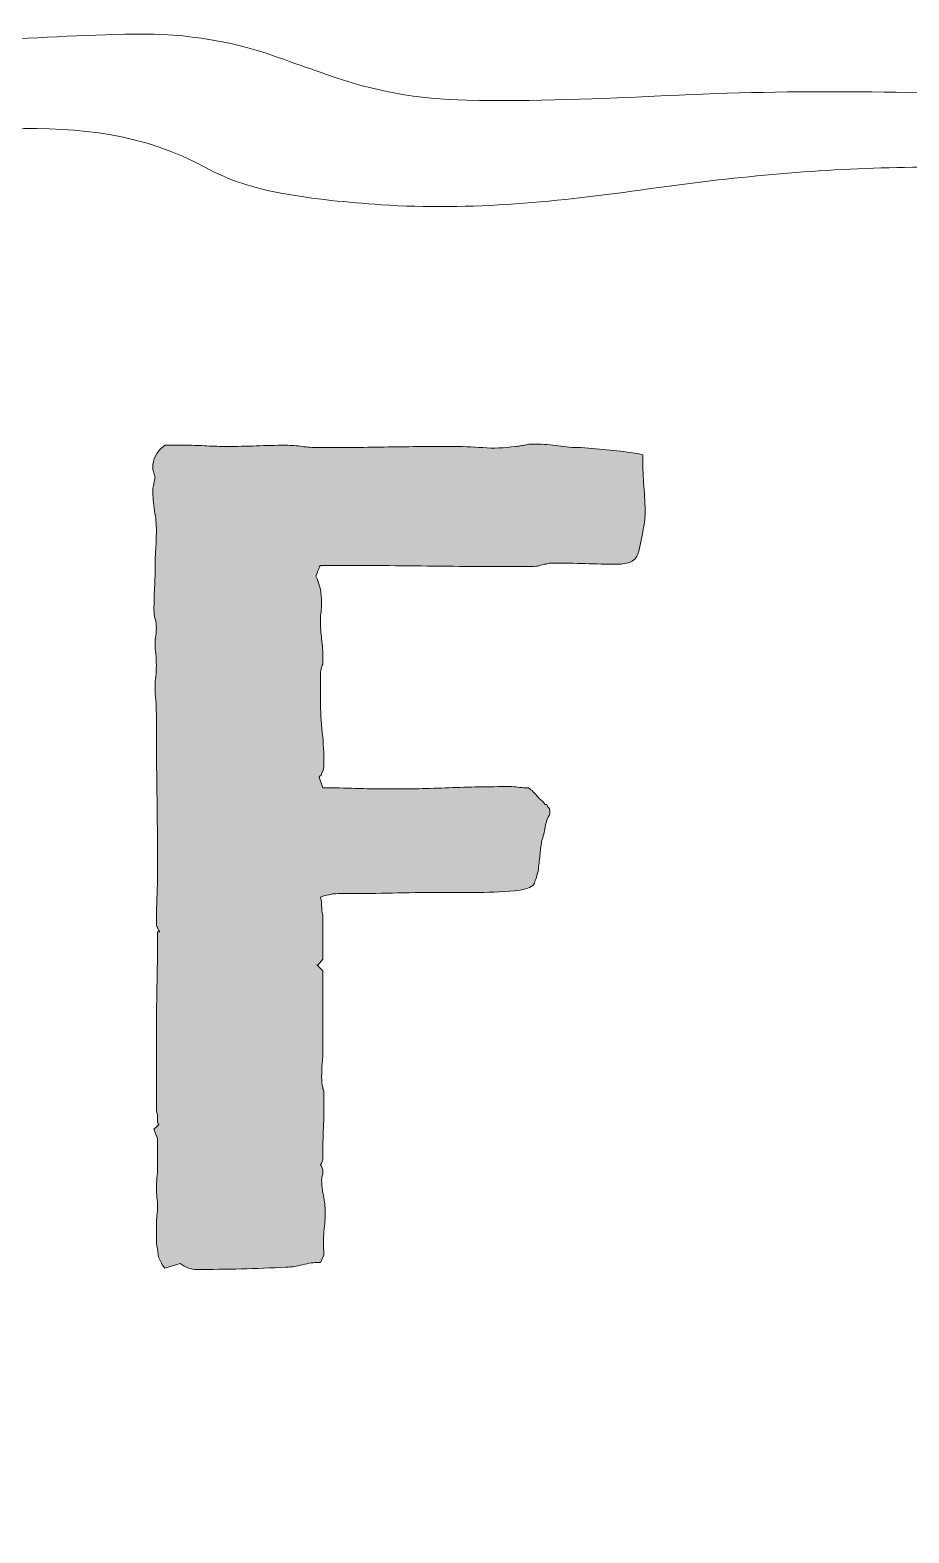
# Model space of a CAD drawing. Header units: inches. Extents: x 71 to 1009, y -1036 to 57.
# Drawn here: x 358.5 to 489.9, y -654.7 to -430.1 of the extents above; entities that cross this region are included whole.
import ezdxf

# ---------------------------------------------------------------- set-up
doc = ezdxf.new("R2010")
doc.units = ezdxf.units.IN
doc.header["$MEASUREMENT"] = 0
doc.layers.add('Layer 1', color=7, linetype='Continuous')

# ---------------------------------------------------------------- blocks, each defined once
blk = doc.blocks.new('block 6')
at = {"layer": 'Layer 1', "true_color": 0x2b568d}
h = blk.add_hatch(color=167, dxfattribs=at)
h.dxf.hatch_style = 2
edge = h.paths.add_edge_path()
edge.add_spline(control_points=[(378.28, -614.59), (377.93, -614), (377.72, -613.47), (377.66, -612.99), (377.6, -612.52), (377.51, -611.99), (377.4, -611.39), (377.4, -611.39), (377.4, -608.55), (377.4, -608.55), (377.4, -608.08), (377.42, -607.63), (377.49, -607.22), (377.54, -606.8), (377.57, -606.36), (377.57, -605.88), (377.57, -605.41), (377.54, -604.97), (377.49, -604.55), (377.42, -604.14), (377.4, -603.69), (377.4, -603.22), (377.4, -602.63), (377.42, -602.09), (377.49, -601.62), (377.54, -601.15), (377.57, -600.61), (377.57, -600.02), (377.57, -600.02), (377.57, -598.24), (377.57, -598.24), (377.57, -598.24), (377.57, -597.88), (377.57, -597.88), (377.57, -597.88), (377.57, -597.71), (377.57, -597.71), (377.57, -597.71), (377.57, -596.82), (377.57, -596.82), (377.57, -596.82), (377.57, -595.93), (377.57, -595.93), (377.57, -595.93), (377.57, -595.75), (377.57, -595.75), (377.57, -595.75), (377.04, -594.33), (377.04, -594.33), (377.04, -594.33), (377.4, -593.97), (377.4, -593.97), (377.4, -593.97), (377.75, -593.62), (377.75, -593.62), (377.63, -593.5), (377.57, -593.33), (377.57, -593.09), (377.57, -593.09), (377.57, -592.55), (377.57, -592.55), (377.57, -592.55), (377.57, -592.2), (377.57, -592.2), (377.45, -591.96), (377.4, -591.49), (377.4, -590.78), (377.4, -590.78), (377.4, -587.04), (377.4, -587.04), (377.4, -587.04), (377.4, -580.47), (377.4, -580.47), (377.4, -578.1), (377.42, -575.64), (377.49, -573.09), (377.54, -570.55), (377.57, -568.09), (377.57, -565.72), (377.57, -565.72), (377.57, -564.83), (377.57, -564.83), (377.57, -564.83), (377.93, -564.83), (377.93, -564.83), (377.93, -564.83), (377.75, -564.65), (377.75, -564.65), (377.75, -564.65), (377.57, -564.29), (377.57, -564.29), (377.57, -564.18), (377.54, -564.09), (377.49, -564.03), (377.42, -563.97), (377.4, -563.82), (377.4, -563.58), (377.4, -562.28), (377.42, -561.01), (377.49, -559.76), (377.54, -558.52), (377.57, -557.25), (377.57, -555.94), (377.57, -552.03), (377.54, -548.09), (377.49, -544.12), (377.42, -540.15), (377.4, -536.21), (377.4, -532.3), (377.4, -531.59), (377.36, -530.91), (377.31, -530.26), (377.24, -529.61), (377.22, -528.93), (377.22, -528.22), (377.22, -527.62), (377.24, -527.09), (377.31, -526.62), (377.36, -526.14), (377.4, -525.61), (377.4, -525.02), (377.4, -524.42), (377.36, -523.86), (377.31, -523.33), (377.24, -522.79), (377.22, -522.23), (377.22, -521.64), (377.22, -521.28), (377.24, -520.93), (377.31, -520.57), (377.36, -520.22), (377.4, -519.86), (377.4, -519.51), (377.4, -519.04), (377.33, -518.56), (377.22, -518.09), (377.1, -517.61), (377.04, -517.14), (377.04, -516.66), (377.04, -515.6), (377.07, -514.5), (377.13, -513.38), (377.19, -512.25), (377.22, -511.15), (377.22, -510.09), (377.22, -509.26), (377.24, -508.43), (377.31, -507.6), (377.36, -506.77), (377.4, -505.88), (377.4, -504.93), (377.4, -503.99), (377.31, -502.98), (377.13, -501.91), (376.95, -500.85), (376.86, -499.84), (376.86, -498.89), (376.86, -498.53), (376.98, -497.88), (377.22, -496.94), (376.98, -496.22), (376.86, -495.75), (376.86, -495.51), (376.86, -494.21), (377.4, -493.15), (378.46, -492.31), (378.46, -492.31), (378.64, -492.14), (378.64, -492.14), (378.64, -492.14), (379, -492.14), (379, -492.14), (379, -492.14), (381.84, -492.14), (381.84, -492.14), (382.91, -492.14), (383.94, -492.17), (384.95, -492.23), (385.95, -492.29), (386.93, -492.31), (387.88, -492.31), (389.42, -492.31), (390.9, -492.29), (392.32, -492.23), (393.75, -492.17), (395.23, -492.14), (396.77, -492.14), (397.59, -492.14), (398.39, -492.2), (399.17, -492.31), (399.94, -492.43), (400.74, -492.49), (401.57, -492.49), (404.88, -492.49), (408.17, -492.46), (411.43, -492.4), (414.69, -492.35), (418.03, -492.31), (421.47, -492.31), (423.01, -492.31), (424.58, -492.38), (426.18, -492.49), (427.78, -492.61), (429.41, -492.55), (431.07, -492.31), (431.3, -492.31), (431.54, -492.29), (431.78, -492.23), (432.02, -492.17), (432.25, -492.14), (432.49, -492.14), (432.73, -492.02), (432.99, -491.96), (433.29, -491.96), (433.59, -491.96), (433.85, -491.96), (434.09, -491.96), (435.27, -491.96), (436.4, -492.05), (437.47, -492.23), (438.53, -492.4), (439.66, -492.49), (440.84, -492.49), (442.38, -492.61), (443.83, -492.73), (445.2, -492.85), (446.56, -492.97), (447.95, -493.15), (449.37, -493.38), (449.37, -493.38), (450.09, -493.56), (450.09, -493.56), (450.09, -493.56), (450.09, -494.27), (450.09, -494.27), (450.09, -495.58), (450.14, -496.91), (450.26, -498.27), (450.38, -499.63), (450.44, -501.02), (450.44, -502.44), (450.44, -503.04), (450.32, -503.93), (450.09, -505.11), (450.09, -505.11), (449.55, -507.78), (449.55, -507.78), (449.31, -508.73), (448.9, -509.32), (448.31, -509.55), (447.72, -509.79), (447.06, -509.91), (446.35, -509.91), (444.69, -509.91), (443.06, -509.88), (441.47, -509.82), (439.87, -509.76), (438.24, -509.73), (436.58, -509.73), (436.58, -509.73), (436.22, -509.73), (436.22, -509.73), (436.1, -509.73), (435.98, -509.76), (435.87, -509.82), (435.75, -509.88), (435.57, -509.91), (435.33, -509.91), (434.98, -510.03), (434.65, -510.12), (434.36, -510.18), (434.06, -510.24), (433.67, -510.27), (433.2, -510.27), (428.11, -510.27), (423.01, -510.24), (417.92, -510.18), (412.82, -510.12), (407.72, -510.09), (402.63, -510.09), (402.63, -510.09), (401.92, -510.09), (401.92, -510.09), (401.8, -510.21), (401.74, -510.33), (401.74, -510.44), (401.74, -510.56), (401.68, -510.68), (401.57, -510.8), (401.57, -510.92), (401.45, -511.21), (401.21, -511.69), (401.8, -512.75), (402.1, -514.12), (402.1, -515.77), (402.1, -516.25), (402.07, -516.66), (402.01, -517.02), (401.95, -517.37), (401.92, -517.79), (401.92, -518.26), (401.92, -519.21), (401.98, -520.16), (402.1, -521.11), (402.22, -522.06), (402.28, -523), (402.28, -523.95), (402.28, -523.95), (402.28, -524.66), (402.28, -524.66), (402.28, -524.78), (402.25, -524.9), (402.19, -525.02), (402.13, -525.14), (402.1, -525.26), (402.1, -525.37), (401.98, -525.61), (401.92, -525.9), (401.92, -526.26), (401.92, -526.26), (401.92, -530.17), (401.92, -530.17), (401.92, -531.83), (402.01, -533.46), (402.19, -535.06), (402.37, -536.66), (402.45, -538.23), (402.45, -539.77), (402.45, -540.24), (402.34, -540.72), (402.1, -541.19), (402.1, -541.31), (401.98, -541.49), (401.74, -541.72), (401.74, -541.72), (402.28, -543.32), (402.28, -543.32), (403.94, -543.32), (405.57, -543.35), (407.16, -543.41), (408.76, -543.47), (410.39, -543.5), (412.05, -543.5), (415.13, -543.5), (418.15, -543.44), (421.12, -543.32), (424.08, -543.21), (427.1, -543.14), (430.18, -543.14), (430.65, -543.14), (431.07, -543.18), (431.42, -543.23), (431.78, -543.29), (432.19, -543.32), (432.67, -543.32), (432.67, -543.32), (433.02, -543.32), (433.02, -543.32), (433.02, -543.32), (433.2, -543.5), (433.2, -543.5), (433.44, -543.62), (433.67, -543.83), (433.91, -544.12), (434.15, -544.42), (434.38, -544.69), (434.62, -544.92), (434.98, -545.16), (435.27, -545.46), (435.51, -545.81), (435.75, -545.81), (435.87, -545.93), (435.87, -546.17), (435.98, -546.17), (436.1, -546.34), (436.22, -546.7), (436.22, -546.7), (436.22, -546.88), (436.22, -546.88), (436.22, -546.88), (436.22, -547.23), (436.22, -547.23), (435.87, -547.83), (435.63, -548.48), (435.51, -549.19), (435.39, -549.9), (435.22, -550.61), (434.98, -551.32), (434.86, -552.03), (434.77, -552.74), (434.71, -553.45), (434.65, -554.16), (434.56, -554.94), (434.45, -555.76), (434.21, -556.71), (434, -557.36), (433.82, -557.72), (433.65, -558.07), (432.96, -558.37), (431.78, -558.61), (429.65, -558.85), (427.6, -558.96), (425.65, -558.96), (423.69, -558.96), (421.65, -558.96), (419.52, -558.96), (417.15, -558.96), (414.87, -558.99), (412.67, -559.05), (410.48, -559.11), (408.2, -559.14), (405.83, -559.14), (405.83, -559.14), (404.59, -559.14), (404.59, -559.14), (403.99, -559.14), (403.52, -559.2), (403.17, -559.32), (402.81, -559.32), (402.39, -559.44), (401.92, -559.67), (402.04, -560.03), (402.1, -560.45), (402.1, -560.92), (402.1, -561.39), (402.16, -561.87), (402.28, -562.34), (402.28, -562.34), (402.28, -565.72), (402.28, -565.72), (402.28, -565.72), (402.28, -568.56), (402.28, -568.56), (402.28, -568.56), (402.28, -568.92), (402.28, -568.92), (402.28, -568.92), (401.57, -569.8), (401.57, -569.8), (401.57, -569.8), (401.57, -569.98), (401.57, -569.98), (401.57, -569.98), (401.39, -569.8), (401.39, -569.8), (401.39, -569.8), (402.28, -570.69), (402.28, -570.69), (402.28, -570.69), (402.28, -582.42), (402.28, -582.42), (402.28, -583.13), (402.25, -583.82), (402.19, -584.47), (402.13, -585.12), (402.1, -585.8), (402.1, -586.51), (402.1, -587.1), (402.16, -587.64), (402.28, -588.11), (402.28, -588.23), (402.3, -588.35), (402.37, -588.47), (402.43, -588.58), (402.45, -588.76), (402.45, -589), (402.45, -589), (402.45, -589.89), (402.45, -589.89), (402.45, -591.31), (402.43, -592.73), (402.37, -594.15), (402.3, -595.57), (402.28, -597), (402.28, -598.42), (402.28, -599.01), (402.16, -599.43), (401.92, -599.66), (402.16, -599.9), (402.28, -600.26), (402.28, -600.73), (402.28, -600.97), (402.25, -601.17), (402.19, -601.35), (402.13, -601.53), (402.1, -601.74), (402.1, -601.97), (402.1, -602.68), (402.19, -603.46), (402.37, -604.28), (402.54, -605.11), (402.63, -605.88), (402.63, -606.59), (402.63, -607.54), (402.57, -608.55), (402.45, -609.62), (402.34, -610.68), (402.34, -611.81), (402.45, -612.99), (402.45, -612.99), (402.45, -613.17), (402.45, -613.17), (402.45, -613.17), (401.92, -614.24), (401.92, -614.24), (401.92, -614.24), (401.57, -614.24), (401.57, -614.24), (400.97, -614.24), (400.2, -614.35), (399.26, -614.59), (398.78, -614.71), (398.37, -614.8), (398.01, -614.86), (397.66, -614.92), (397.24, -614.95), (396.77, -614.95), (394.52, -615.07), (392.29, -615.16), (390.1, -615.21), (387.91, -615.27), (385.69, -615.3), (383.44, -615.3), (382.61, -615.3), (381.78, -615.01), (380.95, -614.41), (380.95, -614.41), (378.64, -615.12), (378.64, -615.12), (378.64, -615.12), (378.28, -614.59), (378.28, -614.59)], knot_values=[0, 0, 0, 0, 1, 1, 1, 2, 2, 2, 3, 3, 3, 4, 4, 4, 5, 5, 5, 6, 6, 6, 7, 7, 7, 8, 8, 8, 9, 9, 9, 10, 10, 10, 11, 11, 11, 12, 12, 12, 13, 13, 13, 14, 14, 14, 15, 15, 15, 16, 16, 16, 17, 17, 17, 18, 18, 18, 19, 19, 19, 20, 20, 20, 21, 21, 21, 22, 22, 22, 23, 23, 23, 24, 24, 24, 25, 25, 25, 26, 26, 26, 27, 27, 27, 28, 28, 28, 29, 29, 29, 30, 30, 30, 31, 31, 31, 32, 32, 32, 33, 33, 33, 34, 34, 34, 35, 35, 35, 36, 36, 36, 37, 37, 37, 38, 38, 38, 39, 39, 39, 40, 40, 40, 41, 41, 41, 42, 42, 42, 43, 43, 43, 44, 44, 44, 45, 45, 45, 46, 46, 46, 47, 47, 47, 48, 48, 48, 49, 49, 49, 50, 50, 50, 51, 51, 51, 52, 52, 52, 53, 53, 53, 54, 54, 54, 55, 55, 55, 56, 56, 56, 57, 57, 57, 58, 58, 58, 59, 59, 59, 60, 60, 60, 61, 61, 61, 62, 62, 62, 63, 63, 63, 64, 64, 64, 65, 65, 65, 66, 66, 66, 67, 67, 67, 68, 68, 68, 69, 69, 69, 70, 70, 70, 71, 71, 71, 72, 72, 72, 73, 73, 73, 74, 74, 74, 75, 75, 75, 76, 76, 76, 77, 77, 77, 78, 78, 78, 79, 79, 79, 80, 80, 80, 81, 81, 81, 82, 82, 82, 83, 83, 83, 84, 84, 84, 85, 85, 85, 86, 86, 86, 87, 87, 87, 88, 88, 88, 89, 89, 89, 90, 90, 90, 91, 91, 91, 92, 92, 92, 93, 93, 93, 94, 94, 94, 95, 95, 95, 96, 96, 96, 97, 97, 97, 98, 98, 98, 99, 99, 99, 100, 100, 100, 101, 101, 101, 102, 102, 102, 103, 103, 103, 104, 104, 104, 105, 105, 105, 106, 106, 106, 107, 107, 107, 108, 108, 108, 109, 109, 109, 110, 110, 110, 111, 111, 111, 112, 112, 112, 113, 113, 113, 114, 114, 114, 115, 115, 115, 116, 116, 116, 117, 117, 117, 118, 118, 118, 119, 119, 119, 120, 120, 120, 121, 121, 121, 122, 122, 122, 123, 123, 123, 124, 124, 124, 125, 125, 125, 126, 126, 126, 127, 127, 127, 128, 128, 128, 129, 129, 129, 130, 130, 130, 131, 131, 131, 132, 132, 132, 133, 133, 133, 134, 134, 134, 135, 135, 135, 136, 136, 136, 137, 137, 137, 138, 138, 138, 139, 139, 139, 140, 140, 140, 141, 141, 141, 142, 142, 142, 143, 143, 143, 144, 144, 144, 145, 145, 145, 146, 146, 146, 147, 147, 147, 148, 148, 148, 149, 149, 149, 150, 150, 150, 151, 151, 151, 152, 152, 152, 153, 153, 153, 154, 154, 154, 155, 155, 155, 156, 156, 156, 157, 157, 157, 158, 158, 158, 159, 159, 159, 160, 160, 160, 161, 161, 161, 162, 162, 162, 163, 163, 163, 164, 164, 164, 165, 165, 165, 166, 166, 166, 167, 167, 167, 168, 168, 168, 169, 169, 169, 170, 170, 170, 171, 171, 171, 172, 172, 172, 173, 173, 173, 174, 174, 174, 175, 175, 175, 176, 176, 176, 177, 177, 177, 177], degree=3, periodic=1)
at = {"layer": 'Layer 1', "lineweight": 0}
blk.add_open_spline([(378.28, -614.59), (377.93, -614), (377.72, -613.47), (377.66, -612.99), (377.6, -612.52), (377.51, -611.99), (377.4, -611.39), (377.4, -611.39), (377.4, -608.55), (377.4, -608.55), (377.4, -608.08), (377.42, -607.63), (377.49, -607.22), (377.54, -606.8), (377.57, -606.36), (377.57, -605.88), (377.57, -605.41), (377.54, -604.97), (377.49, -604.55), (377.42, -604.14), (377.4, -603.69), (377.4, -603.22), (377.4, -602.63), (377.42, -602.09), (377.49, -601.62), (377.54, -601.15), (377.57, -600.61), (377.57, -600.02), (377.57, -600.02), (377.57, -598.24), (377.57, -598.24), (377.57, -598.24), (377.57, -597.88), (377.57, -597.88), (377.57, -597.88), (377.57, -597.71), (377.57, -597.71), (377.57, -597.71), (377.57, -596.82), (377.57, -596.82), (377.57, -596.82), (377.57, -595.93), (377.57, -595.93), (377.57, -595.93), (377.57, -595.75), (377.57, -595.75), (377.57, -595.75), (377.04, -594.33), (377.04, -594.33), (377.04, -594.33), (377.4, -593.97), (377.4, -593.97), (377.4, -593.97), (377.75, -593.62), (377.75, -593.62), (377.63, -593.5), (377.57, -593.33), (377.57, -593.09), (377.57, -593.09), (377.57, -592.55), (377.57, -592.55), (377.57, -592.55), (377.57, -592.2), (377.57, -592.2), (377.45, -591.96), (377.4, -591.49), (377.4, -590.78), (377.4, -590.78), (377.4, -587.04), (377.4, -587.04), (377.4, -587.04), (377.4, -580.47), (377.4, -580.47), (377.4, -578.1), (377.42, -575.64), (377.49, -573.09), (377.54, -570.55), (377.57, -568.09), (377.57, -565.72), (377.57, -565.72), (377.57, -564.83), (377.57, -564.83), (377.57, -564.83), (377.93, -564.83), (377.93, -564.83), (377.93, -564.83), (377.75, -564.65), (377.75, -564.65), (377.75, -564.65), (377.57, -564.29), (377.57, -564.29), (377.57, -564.18), (377.54, -564.09), (377.49, -564.03), (377.42, -563.97), (377.4, -563.82), (377.4, -563.58), (377.4, -562.28), (377.42, -561.01), (377.49, -559.76), (377.54, -558.52), (377.57, -557.25), (377.57, -555.94), (377.57, -552.03), (377.54, -548.09), (377.49, -544.12), (377.42, -540.15), (377.4, -536.21), (377.4, -532.3), (377.4, -531.59), (377.36, -530.91), (377.31, -530.26), (377.24, -529.61), (377.22, -528.93), (377.22, -528.22), (377.22, -527.62), (377.24, -527.09), (377.31, -526.62), (377.36, -526.14), (377.4, -525.61), (377.4, -525.02), (377.4, -524.42), (377.36, -523.86), (377.31, -523.33), (377.24, -522.79), (377.22, -522.23), (377.22, -521.64), (377.22, -521.28), (377.24, -520.93), (377.31, -520.57), (377.36, -520.22), (377.4, -519.86), (377.4, -519.51), (377.4, -519.04), (377.33, -518.56), (377.22, -518.09), (377.1, -517.61), (377.04, -517.14), (377.04, -516.66), (377.04, -515.6), (377.07, -514.5), (377.13, -513.38), (377.19, -512.25), (377.22, -511.15), (377.22, -510.09), (377.22, -509.26), (377.24, -508.43), (377.31, -507.6), (377.36, -506.77), (377.4, -505.88), (377.4, -504.93), (377.4, -503.99), (377.31, -502.98), (377.13, -501.91), (376.95, -500.85), (376.86, -499.84), (376.86, -498.89), (376.86, -498.53), (376.98, -497.88), (377.22, -496.94), (376.98, -496.22), (376.86, -495.75), (376.86, -495.51), (376.86, -494.21), (377.4, -493.15), (378.46, -492.31), (378.46, -492.31), (378.64, -492.14), (378.64, -492.14), (378.64, -492.14), (379, -492.14), (379, -492.14), (379, -492.14), (381.84, -492.14), (381.84, -492.14), (382.91, -492.14), (383.94, -492.17), (384.95, -492.23), (385.95, -492.29), (386.93, -492.31), (387.88, -492.31), (389.42, -492.31), (390.9, -492.29), (392.32, -492.23), (393.75, -492.17), (395.23, -492.14), (396.77, -492.14), (397.59, -492.14), (398.39, -492.2), (399.17, -492.31), (399.94, -492.43), (400.74, -492.49), (401.57, -492.49), (404.88, -492.49), (408.17, -492.46), (411.43, -492.4), (414.69, -492.35), (418.03, -492.31), (421.47, -492.31), (423.01, -492.31), (424.58, -492.38), (426.18, -492.49), (427.78, -492.61), (429.41, -492.55), (431.07, -492.31), (431.3, -492.31), (431.54, -492.29), (431.78, -492.23), (432.02, -492.17), (432.25, -492.14), (432.49, -492.14), (432.73, -492.02), (432.99, -491.96), (433.29, -491.96), (433.59, -491.96), (433.85, -491.96), (434.09, -491.96), (435.27, -491.96), (436.4, -492.05), (437.47, -492.23), (438.53, -492.4), (439.66, -492.49), (440.84, -492.49), (442.38, -492.61), (443.83, -492.73), (445.2, -492.85), (446.56, -492.97), (447.95, -493.15), (449.37, -493.38), (449.37, -493.38), (450.09, -493.56), (450.09, -493.56), (450.09, -493.56), (450.09, -494.27), (450.09, -494.27), (450.09, -495.58), (450.14, -496.91), (450.26, -498.27), (450.38, -499.63), (450.44, -501.02), (450.44, -502.44), (450.44, -503.04), (450.32, -503.93), (450.09, -505.11), (450.09, -505.11), (449.55, -507.78), (449.55, -507.78), (449.31, -508.73), (448.9, -509.32), (448.31, -509.55), (447.72, -509.79), (447.06, -509.91), (446.35, -509.91), (444.69, -509.91), (443.06, -509.88), (441.47, -509.82), (439.87, -509.76), (438.24, -509.73), (436.58, -509.73), (436.58, -509.73), (436.22, -509.73), (436.22, -509.73), (436.1, -509.73), (435.98, -509.76), (435.87, -509.82), (435.75, -509.88), (435.57, -509.91), (435.33, -509.91), (434.98, -510.03), (434.65, -510.12), (434.36, -510.18), (434.06, -510.24), (433.67, -510.27), (433.2, -510.27), (428.11, -510.27), (423.01, -510.24), (417.92, -510.18), (412.82, -510.12), (407.72, -510.09), (402.63, -510.09), (402.63, -510.09), (401.92, -510.09), (401.92, -510.09), (401.8, -510.21), (401.74, -510.33), (401.74, -510.44), (401.74, -510.56), (401.68, -510.68), (401.57, -510.8), (401.57, -510.92), (401.45, -511.21), (401.21, -511.69), (401.8, -512.75), (402.1, -514.12), (402.1, -515.77), (402.1, -516.25), (402.07, -516.66), (402.01, -517.02), (401.95, -517.37), (401.92, -517.79), (401.92, -518.26), (401.92, -519.21), (401.98, -520.16), (402.1, -521.11), (402.22, -522.06), (402.28, -523), (402.28, -523.95), (402.28, -523.95), (402.28, -524.66), (402.28, -524.66), (402.28, -524.78), (402.25, -524.9), (402.19, -525.02), (402.13, -525.14), (402.1, -525.26), (402.1, -525.37), (401.98, -525.61), (401.92, -525.9), (401.92, -526.26), (401.92, -526.26), (401.92, -530.17), (401.92, -530.17), (401.92, -531.83), (402.01, -533.46), (402.19, -535.06), (402.37, -536.66), (402.45, -538.23), (402.45, -539.77), (402.45, -540.24), (402.34, -540.72), (402.1, -541.19), (402.1, -541.31), (401.98, -541.49), (401.74, -541.72), (401.74, -541.72), (402.28, -543.32), (402.28, -543.32), (403.94, -543.32), (405.57, -543.35), (407.16, -543.41), (408.76, -543.47), (410.39, -543.5), (412.05, -543.5), (415.13, -543.5), (418.15, -543.44), (421.12, -543.32), (424.08, -543.21), (427.1, -543.14), (430.18, -543.14), (430.65, -543.14), (431.07, -543.18), (431.42, -543.23), (431.78, -543.29), (432.19, -543.32), (432.67, -543.32), (432.67, -543.32), (433.02, -543.32), (433.02, -543.32), (433.02, -543.32), (433.2, -543.5), (433.2, -543.5), (433.44, -543.62), (433.67, -543.83), (433.91, -544.12), (434.15, -544.42), (434.38, -544.69), (434.62, -544.92), (434.98, -545.16), (435.27, -545.46), (435.51, -545.81), (435.75, -545.81), (435.87, -545.93), (435.87, -546.17), (435.98, -546.17), (436.1, -546.34), (436.22, -546.7), (436.22, -546.7), (436.22, -546.88), (436.22, -546.88), (436.22, -546.88), (436.22, -547.23), (436.22, -547.23), (435.87, -547.83), (435.63, -548.48), (435.51, -549.19), (435.39, -549.9), (435.22, -550.61), (434.98, -551.32), (434.86, -552.03), (434.77, -552.74), (434.71, -553.45), (434.65, -554.16), (434.56, -554.94), (434.45, -555.76), (434.21, -556.71), (434, -557.36), (433.82, -557.72), (433.65, -558.07), (432.96, -558.37), (431.78, -558.61), (429.65, -558.85), (427.6, -558.96), (425.65, -558.96), (423.69, -558.96), (421.65, -558.96), (419.52, -558.96), (417.15, -558.96), (414.87, -558.99), (412.67, -559.05), (410.48, -559.11), (408.2, -559.14), (405.83, -559.14), (405.83, -559.14), (404.59, -559.14), (404.59, -559.14), (403.99, -559.14), (403.52, -559.2), (403.17, -559.32), (402.81, -559.32), (402.39, -559.44), (401.92, -559.67), (402.04, -560.03), (402.1, -560.45), (402.1, -560.92), (402.1, -561.39), (402.16, -561.87), (402.28, -562.34), (402.28, -562.34), (402.28, -565.72), (402.28, -565.72), (402.28, -565.72), (402.28, -568.56), (402.28, -568.56), (402.28, -568.56), (402.28, -568.92), (402.28, -568.92), (402.28, -568.92), (401.57, -569.8), (401.57, -569.8), (401.57, -569.8), (401.57, -569.98), (401.57, -569.98), (401.57, -569.98), (401.39, -569.8), (401.39, -569.8), (401.39, -569.8), (402.28, -570.69), (402.28, -570.69), (402.28, -570.69), (402.28, -582.42), (402.28, -582.42), (402.28, -583.13), (402.25, -583.82), (402.19, -584.47), (402.13, -585.12), (402.1, -585.8), (402.1, -586.51), (402.1, -587.1), (402.16, -587.64), (402.28, -588.11), (402.28, -588.23), (402.3, -588.35), (402.37, -588.47), (402.43, -588.58), (402.45, -588.76), (402.45, -589), (402.45, -589), (402.45, -589.89), (402.45, -589.89), (402.45, -591.31), (402.43, -592.73), (402.37, -594.15), (402.3, -595.57), (402.28, -597), (402.28, -598.42), (402.28, -599.01), (402.16, -599.43), (401.92, -599.66), (402.16, -599.9), (402.28, -600.26), (402.28, -600.73), (402.28, -600.97), (402.25, -601.17), (402.19, -601.35), (402.13, -601.53), (402.1, -601.74), (402.1, -601.97), (402.1, -602.68), (402.19, -603.46), (402.37, -604.28), (402.54, -605.11), (402.63, -605.88), (402.63, -606.59), (402.63, -607.54), (402.57, -608.55), (402.45, -609.62), (402.34, -610.68), (402.34, -611.81), (402.45, -612.99), (402.45, -612.99), (402.45, -613.17), (402.45, -613.17), (402.45, -613.17), (401.92, -614.24), (401.92, -614.24), (401.92, -614.24), (401.57, -614.24), (401.57, -614.24), (400.97, -614.24), (400.2, -614.35), (399.26, -614.59), (398.78, -614.71), (398.37, -614.8), (398.01, -614.86), (397.66, -614.92), (397.24, -614.95), (396.77, -614.95), (394.52, -615.07), (392.29, -615.16), (390.1, -615.21), (387.91, -615.27), (385.69, -615.3), (383.44, -615.3), (382.61, -615.3), (381.78, -615.01), (380.95, -614.41), (380.95, -614.41), (378.64, -615.12), (378.64, -615.12), (378.64, -615.12), (378.28, -614.59), (378.28, -614.59)], degree=3, knots=[0, 0, 0, 0, 1, 1, 1, 2, 2, 2, 3, 3, 3, 4, 4, 4, 5, 5, 5, 6, 6, 6, 7, 7, 7, 8, 8, 8, 9, 9, 9, 10, 10, 10, 11, 11, 11, 12, 12, 12, 13, 13, 13, 14, 14, 14, 15, 15, 15, 16, 16, 16, 17, 17, 17, 18, 18, 18, 19, 19, 19, 20, 20, 20, 21, 21, 21, 22, 22, 22, 23, 23, 23, 24, 24, 24, 25, 25, 25, 26, 26, 26, 27, 27, 27, 28, 28, 28, 29, 29, 29, 30, 30, 30, 31, 31, 31, 32, 32, 32, 33, 33, 33, 34, 34, 34, 35, 35, 35, 36, 36, 36, 37, 37, 37, 38, 38, 38, 39, 39, 39, 40, 40, 40, 41, 41, 41, 42, 42, 42, 43, 43, 43, 44, 44, 44, 45, 45, 45, 46, 46, 46, 47, 47, 47, 48, 48, 48, 49, 49, 49, 50, 50, 50, 51, 51, 51, 52, 52, 52, 53, 53, 53, 54, 54, 54, 55, 55, 55, 56, 56, 56, 57, 57, 57, 58, 58, 58, 59, 59, 59, 60, 60, 60, 61, 61, 61, 62, 62, 62, 63, 63, 63, 64, 64, 64, 65, 65, 65, 66, 66, 66, 67, 67, 67, 68, 68, 68, 69, 69, 69, 70, 70, 70, 71, 71, 71, 72, 72, 72, 73, 73, 73, 74, 74, 74, 75, 75, 75, 76, 76, 76, 77, 77, 77, 78, 78, 78, 79, 79, 79, 80, 80, 80, 81, 81, 81, 82, 82, 82, 83, 83, 83, 84, 84, 84, 85, 85, 85, 86, 86, 86, 87, 87, 87, 88, 88, 88, 89, 89, 89, 90, 90, 90, 91, 91, 91, 92, 92, 92, 93, 93, 93, 94, 94, 94, 95, 95, 95, 96, 96, 96, 97, 97, 97, 98, 98, 98, 99, 99, 99, 100, 100, 100, 101, 101, 101, 102, 102, 102, 103, 103, 103, 104, 104, 104, 105, 105, 105, 106, 106, 106, 107, 107, 107, 108, 108, 108, 109, 109, 109, 110, 110, 110, 111, 111, 111, 112, 112, 112, 113, 113, 113, 114, 114, 114, 115, 115, 115, 116, 116, 116, 117, 117, 117, 118, 118, 118, 119, 119, 119, 120, 120, 120, 121, 121, 121, 122, 122, 122, 123, 123, 123, 124, 124, 124, 125, 125, 125, 126, 126, 126, 127, 127, 127, 128, 128, 128, 129, 129, 129, 130, 130, 130, 131, 131, 131, 132, 132, 132, 133, 133, 133, 134, 134, 134, 135, 135, 135, 136, 136, 136, 137, 137, 137, 138, 138, 138, 139, 139, 139, 140, 140, 140, 141, 141, 141, 142, 142, 142, 143, 143, 143, 144, 144, 144, 145, 145, 145, 146, 146, 146, 147, 147, 147, 148, 148, 148, 149, 149, 149, 150, 150, 150, 151, 151, 151, 152, 152, 152, 153, 153, 153, 154, 154, 154, 155, 155, 155, 156, 156, 156, 157, 157, 157, 158, 158, 158, 159, 159, 159, 160, 160, 160, 161, 161, 161, 162, 162, 162, 163, 163, 163, 164, 164, 164, 165, 165, 165, 166, 166, 166, 167, 167, 167, 168, 168, 168, 169, 169, 169, 170, 170, 170, 171, 171, 171, 172, 172, 172, 173, 173, 173, 174, 174, 174, 175, 175, 175, 176, 176, 176, 177, 177, 177, 177], dxfattribs=at)
blk = doc.blocks.new('block 2')
at = {"layer": 'Layer 1', "lineweight": 0}
blk.add_open_spline([(951.34, -636.26), (950.91, -635.86), (950.71, -635.53), (950.43, -635.43), (941.2, -632.32), (933.67, -626.6), (926.88, -619.85), (924.92, -617.9), (922.87, -617.05), (920.11, -616.86), (905.81, -615.89), (891.51, -616.24), (877.22, -616.58), (869.12, -616.77), (861.02, -617.01), (853.09, -614.93), (851.24, -614.45), (849.17, -614.26), (847.8, -612.66), (848.24, -611.09), (849.55, -611.04), (850.6, -610.69), (855.85, -608.91), (861.29, -607.97), (866.78, -607.59), (874.04, -607.08), (881.31, -606.93), (888.57, -606.5), (893.83, -606.18), (899.08, -605.64), (904.34, -605.2), (906.44, -605.02), (908.54, -604.85), (910.64, -604.67), (911.06, -604.01), (910.55, -603.61), (910.18, -603.19), (906.21, -598.71), (902.18, -594.3), (898.32, -589.73), (897.23, -588.44), (896.05, -588.32), (894.61, -588.33), (886.17, -588.4), (877.72, -588.58), (869.28, -588.25), (859.56, -587.87), (849.83, -587.45), (840.11, -587.04), (839.17, -587), (838.22, -586.96), (837.31, -586.77), (835.32, -586.37), (834.18, -584.97), (834.21, -583.1), (834.23, -581.32), (835.09, -580.46), (837.43, -580.15), (845.22, -579.11), (853.03, -578.36), (860.87, -577.82), (869.63, -577.21), (878.4, -576.97), (887.2, -576.93), (887.44, -575.64), (886.47, -575.15), (885.94, -574.47), (883.32, -571.16), (880.53, -567.98), (878.05, -564.57), (876.86, -562.93), (875.61, -562.42), (873.67, -562.46), (861.29, -562.68), (849.1, -561.13), (837.04, -558.47), (836.58, -558.37), (836.11, -558.33), (835.66, -558.2), (834.11, -557.76), (833.26, -556.75), (833.37, -555.11), (833.47, -553.63), (834.3, -552.73), (835.79, -552.54), (838.81, -552.16), (841.83, -551.73), (844.86, -551.47), (852.7, -550.78), (860.56, -551.03), (868.42, -551.12), (869.22, -551.13), (870.03, -551.15), (871.28, -551.18), (870.33, -544.65), (871.47, -538.65), (873.82, -532.71), (872.58, -532.11), (871.44, -532.39), (870.33, -532.47), (861.33, -533.16), (852.3, -533.42), (843.32, -534.39), (840.71, -534.67), (839.49, -533.83), (839.09, -531.8), (838.66, -529.66), (839.71, -528.15), (842.31, -527.67), (854.05, -525.5), (865.6, -522.2), (877.61, -521.63), (878.84, -521.57), (879.83, -521.26), (880.56, -520.11), (883.71, -515.17), (886.94, -510.27), (890.13, -505.36), (890.39, -504.97), (890.65, -504.57), (890.29, -503.86), (886.69, -503.55), (882.98, -503.65), (879.27, -503.91), (868.51, -504.65), (857.78, -505.96), (846.97, -505.7), (846.15, -505.68), (845.32, -505.72), (844.51, -505.6), (842.73, -505.34), (841.65, -504.18), (841.6, -502.61), (841.54, -501.1), (842.64, -499.73), (844.24, -499.35), (844.46, -499.29), (844.7, -499.29), (844.94, -499.27), (854.67, -498.64), (864.17, -496.41), (873.77, -494.9), (881.41, -493.69), (889.05, -492.48), (897.17, -492.62), (899.06, -488.9), (900.99, -485.1), (903.19, -480.78), (898.89, -480.69), (895.17, -480.69), (891.46, -480.53), (873.54, -479.73), (855.61, -478.89), (837.69, -478.04), (836.62, -477.99), (834.98, -478.39), (834.9, -476.72), (834.81, -474.98), (836.45, -475.34), (837.54, -475.26), (850.29, -474.35), (862.93, -472.43), (875.6, -470.8), (886.41, -469.41), (897.24, -468.06), (908.17, -468.12), (910.28, -468.14), (911.64, -467.48), (912.85, -465.79), (914.28, -463.79), (916.01, -462.01), (917.55, -460.1), (918.26, -459.22), (919.19, -458.43), (919.26, -457.25), (918.82, -456.75), (918.35, -456.81), (917.89, -456.83), (910.25, -457.25), (902.66, -456.68), (895.07, -455.81), (894.14, -455.7), (893.22, -455.41), (892.33, -455.93), (890.01, -457.3), (887.56, -456.9), (885.14, -456.37), (873.71, -453.87), (862.11, -453.39), (850.49, -454.03), (826.96, -455.35), (803.44, -456.9), (779.88, -457.7), (772.85, -457.94), (765.81, -458.06), (758.78, -458.01), (748.9, -457.94), (739.1, -458.89), (729.31, -459.94), (719.74, -460.97), (710.15, -461.56), (700.53, -461.82), (678.13, -462.42), (655.73, -462.34), (633.37, -460.57), (619.92, -459.5), (606.58, -457.6), (593.29, -455.29), (579.06, -452.81), (564.78, -451.03), (550.27, -451.71), (541.84, -452.1), (533.33, -452.37), (524.95, -451.34), (512.65, -449.82), (500.38, -450.38), (488.08, -450.64), (475.63, -450.89), (463.28, -452.08), (450.96, -453.83), (437.71, -455.71), (424.43, -457.11), (411.01, -456.19), (405.97, -455.84), (400.95, -455.38), (395.99, -454.45), (392.05, -453.72), (388.23, -452.57), (384.72, -450.63), (375.66, -445.63), (365.85, -444.56), (355.77, -444.86), (346.38, -445.15), (337.1, -446.54), (327.82, -447.89), (308.53, -450.69), (289.19, -452.51), (269.66, -452.31), (257.11, -452.18), (244.56, -452.04), (232.04, -451.2), (218.48, -450.29), (204.8, -449.96), (191.52, -446.83), (185.33, -445.37), (179.52, -445.09), (173.31, -446.42), (165.67, -448.05), (157.86, -448.88), (149.86, -450.09), (150.17, -451.51), (151, -452.44), (151.83, -453.6), (160.44, -452.36), (168.83, -454.24), (177.27, -455.47), (183.09, -456.33), (188.97, -456.09), (194.83, -456.16), (202.47, -456.25), (210.08, -456.53), (217.47, -458.75), (218.92, -459.19), (220.35, -459.73), (221.73, -460.37), (222.76, -460.84), (223.32, -461.79), (223.14, -462.96), (222.96, -464.14), (222.1, -464.74), (220.94, -464.9), (220.48, -464.96), (220.01, -464.96), (219.54, -464.98), (210.17, -465.35), (200.79, -465.67), (191.42, -466.1), (184.97, -466.4), (178.52, -466.24), (172.07, -466.21), (168.43, -466.19), (164.81, -466.61), (161.19, -466.84), (160.26, -466.9), (159.34, -467.06), (158.26, -467.72), (159.51, -471.35), (160.76, -474.97), (162.08, -478.81), (164.61, -478.86), (167.07, -478.77), (169.5, -478.98), (177.67, -479.7), (185.84, -480.49), (194.01, -481.33), (196.76, -481.61), (197.96, -483.01), (197.8, -485.39), (197.68, -487.09), (196.87, -488.31), (195.16, -488.68), (194.03, -488.93), (192.84, -489.02), (191.68, -489.05), (184.88, -489.24), (178.08, -489.38), (171.28, -489.55), (169.65, -489.59), (167.99, -489.53), (166.24, -490.31), (167.07, -493.94), (168.6, -497.31), (170.1, -501.11), (178.52, -499.69), (186.8, -502.48), (195.24, -501.92), (195.82, -501.88), (196.44, -501.88), (196.98, -502.04), (198.25, -502.42), (198.88, -503.4), (198.93, -504.68), (198.98, -505.86), (198.39, -506.69), (197.22, -507.03), (194.96, -507.7), (192.64, -507.96), (190.3, -508.17), (186.45, -508.51), (182.6, -508.87), (178.76, -509.31), (177.41, -509.46), (176.08, -509.87), (174.5, -510.21), (177.17, -516.06), (180.89, -520.63), (185.29, -524.67), (190.56, -522.7), (195.83, -523.44), (201.05, -523.98), (205.24, -524.41), (209.39, -525.22), (213.56, -525.86), (213.91, -525.91), (214.25, -525.99), (214.6, -526.05), (216.22, -526.32), (217.2, -527.21), (217.02, -528.91), (216.87, -530.41), (215.83, -531.1), (214.36, -531.19), (211.67, -531.35), (208.98, -531.5), (206.29, -531.68), (202.89, -531.91), (199.5, -532.14), (196.11, -532.42), (194.96, -532.52), (193.83, -532.79), (192.27, -533.04), (195.88, -538.85), (195.73, -544.53), (191.81, -550.32), (197.07, -550.95), (201.82, -551.51), (206.56, -552.08), (214.13, -552.99), (221.69, -553.91), (229.26, -554.83), (229.72, -554.89), (230.18, -554.97), (230.64, -555.09), (231.89, -555.43), (232.74, -556.14), (232.74, -557.54), (232.73, -559.05), (231.86, -560.03), (230.45, -560.22), (228.01, -560.55), (225.55, -560.76), (223.09, -560.86), (215.48, -561.16), (207.86, -561.43), (200.24, -561.62), (193.32, -561.79), (186.5, -563.33), (179.55, -563.11), (178.69, -563.08), (177.95, -563.41), (177.28, -563.91), (172.47, -567.46), (167.45, -570.73), (162.96, -574.7), (162.62, -575), (162.35, -575.39), (162.09, -575.69), (162.44, -576.81), (163.29, -576.4), (163.88, -576.39), (176.82, -576.2), (189.64, -577.63), (202.46, -579.09), (208.05, -579.72), (213.65, -580.23), (219.25, -580.8), (220.3, -580.91), (221.37, -580.98), (222.38, -581.25), (224.08, -581.69), (224.82, -582.91), (224.67, -584.69), (224.53, -586.31), (223.65, -587.31), (222.07, -587.54), (221.03, -587.7), (219.96, -587.63), (218.91, -587.63), (207.53, -587.61), (196.16, -587.45), (184.78, -587.6), (175.64, -587.72), (166.49, -588.04), (157.47, -589.8), (157.36, -589.82), (157.24, -589.84), (157.13, -589.85), (152.82, -590.39), (149.48, -592.08), (147.73, -596.48), (146.67, -599.16), (144.86, -601.53), (143.23, -604.3), (148.74, -605.45), (154.03, -605.46), (159.26, -605.91), (164.63, -606.38), (170.01, -606.81), (175.32, -607.77), (175.9, -607.88), (176.49, -607.93), (177.05, -608.09), (178.17, -608.41), (178.9, -609.13), (178.88, -610.36), (178.86, -611.61), (178.07, -612.33), (176.93, -612.49), (174.49, -612.84), (172.04, -613.16), (169.59, -613.3), (163.27, -613.67), (156.93, -613.67), (150.6, -613.64), (146.15, -613.63), (141.69, -613.83), (137.24, -613.87), (136.2, -613.88), (135.47, -614.25), (134.78, -614.96), (130.7, -619.16), (126.85, -623.56), (123.12, -627.93), (123.28, -628.7), (123.74, -628.72), (124.21, -628.71), (137.37, -628.4), (150.44, -630.08), (163.57, -630.35), (171.79, -630.52), (179.99, -630.62), (188.18, -629.8), (189.93, -629.62), (191.61, -629.2), (193.26, -628.53), (195.84, -627.48), (198.51, -627.25), (201.1, -628.54), (202.29, -629.14), (203.53, -629.33), (204.83, -629.44), (223.9, -631.01), (243.02, -631.06), (262.14, -630.99), (272.11, -630.95), (282.08, -631.12), (292.04, -631.53), (292.74, -631.56), (293.45, -631.61), (294.13, -631.76), (296.05, -632.16), (296.85, -633.16), (296.74, -634.88), (296.63, -636.56), (295.7, -637.43), (293.74, -637.68), (293.28, -637.74), (292.8, -637.72), (292.34, -637.74), (276.04, -638.45), (259.89, -640.65), (243.71, -642.63), (228.93, -644.45), (214.11, -646.01), (199.18, -645.52), (188.63, -645.18), (178.1, -644.48), (167.56, -643.9), (157.96, -643.37), (148.36, -642.81), (138.76, -642.24), (130.1, -641.72), (121.43, -641.18), (113.11, -638.39), (111.88, -637.97), (110.88, -638.21), (109.77, -638.79), (107.48, -639.99), (105.05, -640.88), (102.44, -641.11), (99.25, -641.4), (97.78, -639.4), (99.15, -636.48), (100.59, -633.39), (102.6, -630.62), (104.77, -628), (107.39, -624.84), (110.05, -621.7), (112.83, -618.69), (118.94, -612.1), (123.89, -604.75), (127.82, -596.68), (130.08, -592.04), (132.41, -587.44), (134.74, -582.84), (139.83, -572.75), (146.77, -564.15), (155.44, -556.9), (161.03, -552.24), (166.9, -547.94), (172.26, -543.02), (173.12, -542.23), (174.02, -541.47), (174.73, -540.85), (174.9, -539.09), (173.86, -538.15), (173.15, -537.14), (166.65, -527.9), (162.45, -517.68), (159.83, -506.73), (157.57, -497.25), (154.42, -488.06), (149.94, -479.35), (142.16, -464.22), (130.53, -453.71), (113.99, -448.92), (108.92, -447.46), (106.66, -443.56), (107.88, -438.71), (109.32, -432.94), (114.2, -430.86), (118.48, -431.99), (130.27, -435.08), (142.2, -434.27), (154.14, -433.14), (163.6, -432.24), (173.05, -431.29), (182.57, -431.92), (183.5, -431.98), (184.47, -432.01), (185.37, -431.82), (193.52, -430.09), (201.74, -430.42), (209.9, -431.4), (236.37, -434.59), (262.95, -435.8), (289.58, -436.03), (302.36, -436.14), (315.11, -434.88), (327.84, -433.76), (343.26, -432.39), (358.66, -430.94), (374.16, -430.69), (381.91, -430.57), (389.32, -431.79), (396.53, -434.51), (398.61, -435.29), (400.74, -435.95), (402.83, -436.72), (409.61, -439.21), (416.59, -440.43), (423.82, -440.57), (433.79, -440.76), (443.75, -440.37), (453.71, -439.89), (472.94, -438.96), (492.16, -439.15), (511.38, -440.29), (517.12, -440.63), (522.85, -441.22), (528.59, -441.3), (532.31, -441.35), (536.06, -440.75), (539.78, -440.31), (548.98, -439.23), (558.2, -438.37), (567.44, -437.79), (576.04, -437.25), (584.59, -438.15), (592.99, -439.78), (622.65, -445.55), (652.59, -446.48), (682.67, -445.72), (703.77, -445.19), (724.85, -444.13), (745.96, -443.76), (766.95, -443.39), (787.94, -442.89), (808.89, -441.51), (821.06, -440.71), (833.15, -439.08), (845.27, -437.78), (855.67, -436.67), (866.08, -436.19), (876.47, -437.96), (880.66, -438.68), (884.71, -439.83), (888.48, -441.79), (890.01, -442.59), (891.51, -442.82), (893.21, -442.71), (903.62, -441.98), (913.95, -440.51), (924.31, -439.32), (927.46, -438.95), (930.63, -438.79), (933.75, -438.32), (939.44, -437.47), (944.67, -445.05), (941.38, -450.64), (940.17, -452.69), (938.68, -454.47), (936.82, -455.94), (934.89, -457.47), (932.94, -458.97), (930.95, -460.42), (927.25, -463.12), (924.68, -466.7), (922.7, -470.77), (922.6, -470.98), (922.4, -471.18), (922.4, -471.39), (922.43, -477.86), (917.51, -482.49), (916.16, -488.55), (914.47, -496.12), (910.69, -502.99), (906.93, -509.76), (902.95, -516.94), (898.82, -524.03), (894.78, -531.17), (893.62, -533.21), (892.36, -535.21), (891.46, -537.36), (889.22, -542.68), (888.88, -547.41), (892.92, -552.69), (899.19, -560.87), (905.59, -568.95), (911.97, -577.03), (918.45, -585.24), (925.61, -592.83), (933.49, -599.73), (937.1, -602.9), (940.42, -606.39), (943.85, -609.77), (948.73, -614.58), (954.06, -618.72), (960.47, -621.36), (963.52, -622.61), (966.25, -624.48), (968.83, -626.52), (971.78, -628.84), (974.68, -631.22), (977.61, -633.57), (978.92, -634.61), (979.99, -635.85), (980.58, -637.42), (981.9, -640.88), (981.4, -644.82), (976.8, -646.56), (969.29, -649.4), (961.53, -651.22), (953.59, -651.94), (937, -653.45), (920.39, -654.67), (903.72, -654.56), (894.79, -654.5), (885.95, -653.26), (877.37, -650.64), (873.82, -649.55), (870.17, -649.76), (866.57, -649.44), (855.94, -648.52), (845.34, -647.25), (834.67, -646.86), (829.39, -646.67), (824.11, -646.64), (818.84, -646.9), (808.86, -647.39), (798.95, -647.29), (789.07, -645.37), (776.09, -642.86), (762.94, -643.1), (749.79, -643.58), (748.74, -643.62), (747.68, -643.7), (746.63, -643.63), (745.86, -643.58), (745.38, -643), (745.26, -642.25), (745.13, -641.45), (745.56, -640.81), (746.26, -640.59), (747.48, -640.2), (748.75, -639.96), (750.01, -639.71), (762.89, -637.22), (775.95, -635.53), (788.61, -632.03), (799.71, -628.96), (810.89, -629.32), (822.13, -630.13), (828.93, -630.61), (835.72, -630.79), (842.52, -630.64), (854.6, -630.37), (866.68, -630.35), (878.75, -630.97), (888.26, -631.45), (897.66, -632.72), (906.8, -635.5), (909.38, -636.28), (911.95, -636.02), (914.47, -635.73), (924.57, -634.6), (934.61, -635.33), (944.67, -636.11), (946.77, -636.27), (948.89, -636.21), (951.34, -636.26)], degree=3, knots=[0, 0, 0, 0, 1, 1, 1, 2, 2, 2, 3, 3, 3, 4, 4, 4, 5, 5, 5, 6, 6, 6, 7, 7, 7, 8, 8, 8, 9, 9, 9, 10, 10, 10, 11, 11, 11, 12, 12, 12, 13, 13, 13, 14, 14, 14, 15, 15, 15, 16, 16, 16, 17, 17, 17, 18, 18, 18, 19, 19, 19, 20, 20, 20, 21, 21, 21, 22, 22, 22, 23, 23, 23, 24, 24, 24, 25, 25, 25, 26, 26, 26, 27, 27, 27, 28, 28, 28, 29, 29, 29, 30, 30, 30, 31, 31, 31, 32, 32, 32, 33, 33, 33, 34, 34, 34, 35, 35, 35, 36, 36, 36, 37, 37, 37, 38, 38, 38, 39, 39, 39, 40, 40, 40, 41, 41, 41, 42, 42, 42, 43, 43, 43, 44, 44, 44, 45, 45, 45, 46, 46, 46, 47, 47, 47, 48, 48, 48, 49, 49, 49, 50, 50, 50, 51, 51, 51, 52, 52, 52, 53, 53, 53, 54, 54, 54, 55, 55, 55, 56, 56, 56, 57, 57, 57, 58, 58, 58, 59, 59, 59, 60, 60, 60, 61, 61, 61, 62, 62, 62, 63, 63, 63, 64, 64, 64, 65, 65, 65, 66, 66, 66, 67, 67, 67, 68, 68, 68, 69, 69, 69, 70, 70, 70, 71, 71, 71, 72, 72, 72, 73, 73, 73, 74, 74, 74, 75, 75, 75, 76, 76, 76, 77, 77, 77, 78, 78, 78, 79, 79, 79, 80, 80, 80, 81, 81, 81, 82, 82, 82, 83, 83, 83, 84, 84, 84, 85, 85, 85, 86, 86, 86, 87, 87, 87, 88, 88, 88, 89, 89, 89, 90, 90, 90, 91, 91, 91, 92, 92, 92, 93, 93, 93, 94, 94, 94, 95, 95, 95, 96, 96, 96, 97, 97, 97, 98, 98, 98, 99, 99, 99, 100, 100, 100, 101, 101, 101, 102, 102, 102, 103, 103, 103, 104, 104, 104, 105, 105, 105, 106, 106, 106, 107, 107, 107, 108, 108, 108, 109, 109, 109, 110, 110, 110, 111, 111, 111, 112, 112, 112, 113, 113, 113, 114, 114, 114, 115, 115, 115, 116, 116, 116, 117, 117, 117, 118, 118, 118, 119, 119, 119, 120, 120, 120, 121, 121, 121, 122, 122, 122, 123, 123, 123, 124, 124, 124, 125, 125, 125, 126, 126, 126, 127, 127, 127, 128, 128, 128, 129, 129, 129, 130, 130, 130, 131, 131, 131, 132, 132, 132, 133, 133, 133, 134, 134, 134, 135, 135, 135, 136, 136, 136, 137, 137, 137, 138, 138, 138, 139, 139, 139, 140, 140, 140, 141, 141, 141, 142, 142, 142, 143, 143, 143, 144, 144, 144, 145, 145, 145, 146, 146, 146, 147, 147, 147, 148, 148, 148, 149, 149, 149, 150, 150, 150, 151, 151, 151, 152, 152, 152, 153, 153, 153, 154, 154, 154, 155, 155, 155, 156, 156, 156, 157, 157, 157, 158, 158, 158, 159, 159, 159, 160, 160, 160, 161, 161, 161, 162, 162, 162, 163, 163, 163, 164, 164, 164, 165, 165, 165, 166, 166, 166, 167, 167, 167, 168, 168, 168, 169, 169, 169, 170, 170, 170, 171, 171, 171, 172, 172, 172, 173, 173, 173, 174, 174, 174, 175, 175, 175, 176, 176, 176, 177, 177, 177, 178, 178, 178, 179, 179, 179, 180, 180, 180, 181, 181, 181, 182, 182, 182, 183, 183, 183, 184, 184, 184, 185, 185, 185, 186, 186, 186, 187, 187, 187, 188, 188, 188, 189, 189, 189, 190, 190, 190, 191, 191, 191, 192, 192, 192, 193, 193, 193, 194, 194, 194, 195, 195, 195, 196, 196, 196, 197, 197, 197, 198, 198, 198, 199, 199, 199, 200, 200, 200, 201, 201, 201, 202, 202, 202, 203, 203, 203, 204, 204, 204, 205, 205, 205, 206, 206, 206, 207, 207, 207, 208, 208, 208, 209, 209, 209, 210, 210, 210, 211, 211, 211, 212, 212, 212, 213, 213, 213, 214, 214, 214, 215, 215, 215, 216, 216, 216, 217, 217, 217, 218, 218, 218, 219, 219, 219, 220, 220, 220, 221, 221, 221, 222, 222, 222, 223, 223, 223, 224, 224, 224, 225, 225, 225, 226, 226, 226, 227, 227, 227, 228, 228, 228, 229, 229, 229, 230, 230, 230, 231, 231, 231, 232, 232, 232, 233, 233, 233, 234, 234, 234, 235, 235, 235, 236, 236, 236, 237, 237, 237, 238, 238, 238, 239, 239, 239, 240, 240, 240, 241, 241, 241, 242, 242, 242, 243, 243, 243, 244, 244, 244, 245, 245, 245, 246, 246, 246, 247, 247, 247, 248, 248, 248, 249, 249, 249, 250, 250, 250, 250], dxfattribs=at)
at = {"layer": 'Layer 1'}
blk.add_blockref('block 6', (0, 0), dxfattribs=at)

msp = doc.modelspace()

# ---------------------------------------------------------------- block references
at = {"layer": 'Layer 1'}
msp.add_blockref('block 2', (0, 0), dxfattribs=at)

doc.saveas('drawing.dxf')
